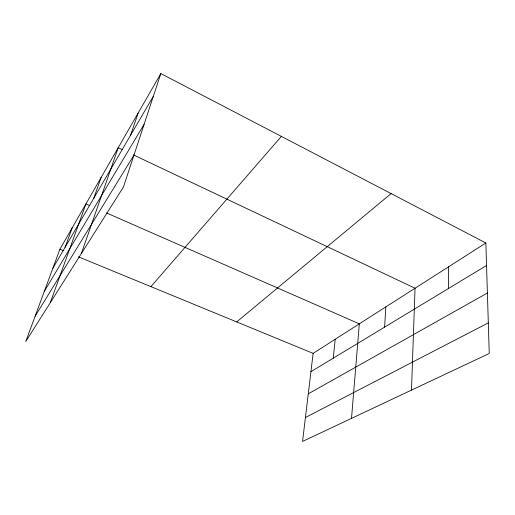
<?xml version="1.0" encoding="UTF-8"?>
<svg xmlns="http://www.w3.org/2000/svg" width="515" height="515" viewBox="0 0 515 515"><rect width="100%" height="100%" fill="white"/><g stroke="black" fill="none" stroke-linecap="round" stroke-linejoin="round"><path stroke-width="0.77" d="M448.365 288.567L448.468 266.879M411.491 390.119L415.039 288.239L133.456 154.912M384.602 327.128L385.819 306.914M351.513 418.373L359.328 323.845L106.528 212.953M333.263 358.176L335.201 339.263M485.864 242.983L313.133 353.367L302.556 441.439L489.25 353.483L485.864 242.983L160.828 73.561L59.907 249.202L25.75 341.535L123.465 186.964L160.828 73.561M130.604 135.194L138.117 113.088M81.338 253.605L118.231 147.702L122.583 149.762M93.756 198.262L101.159 177.411M50.258 302.762L85.928 203.921L89.604 205.53M65.077 247.342L72.248 227.72M52.865 268.244L153.348 96.266M44.303 291.381L144.103 124.327M35.097 316.274L133.964 155.105M150.908 286.636L281.377 136.398M236.681 321.92L391.104 193.589M310.938 371.676L486.553 265.476M308.273 393.827L487.396 293.016M305.427 417.53L488.31 322.899M59.907 249.202L63.596 250.721M78.364 256.798L313.133 353.367"/></g></svg>
